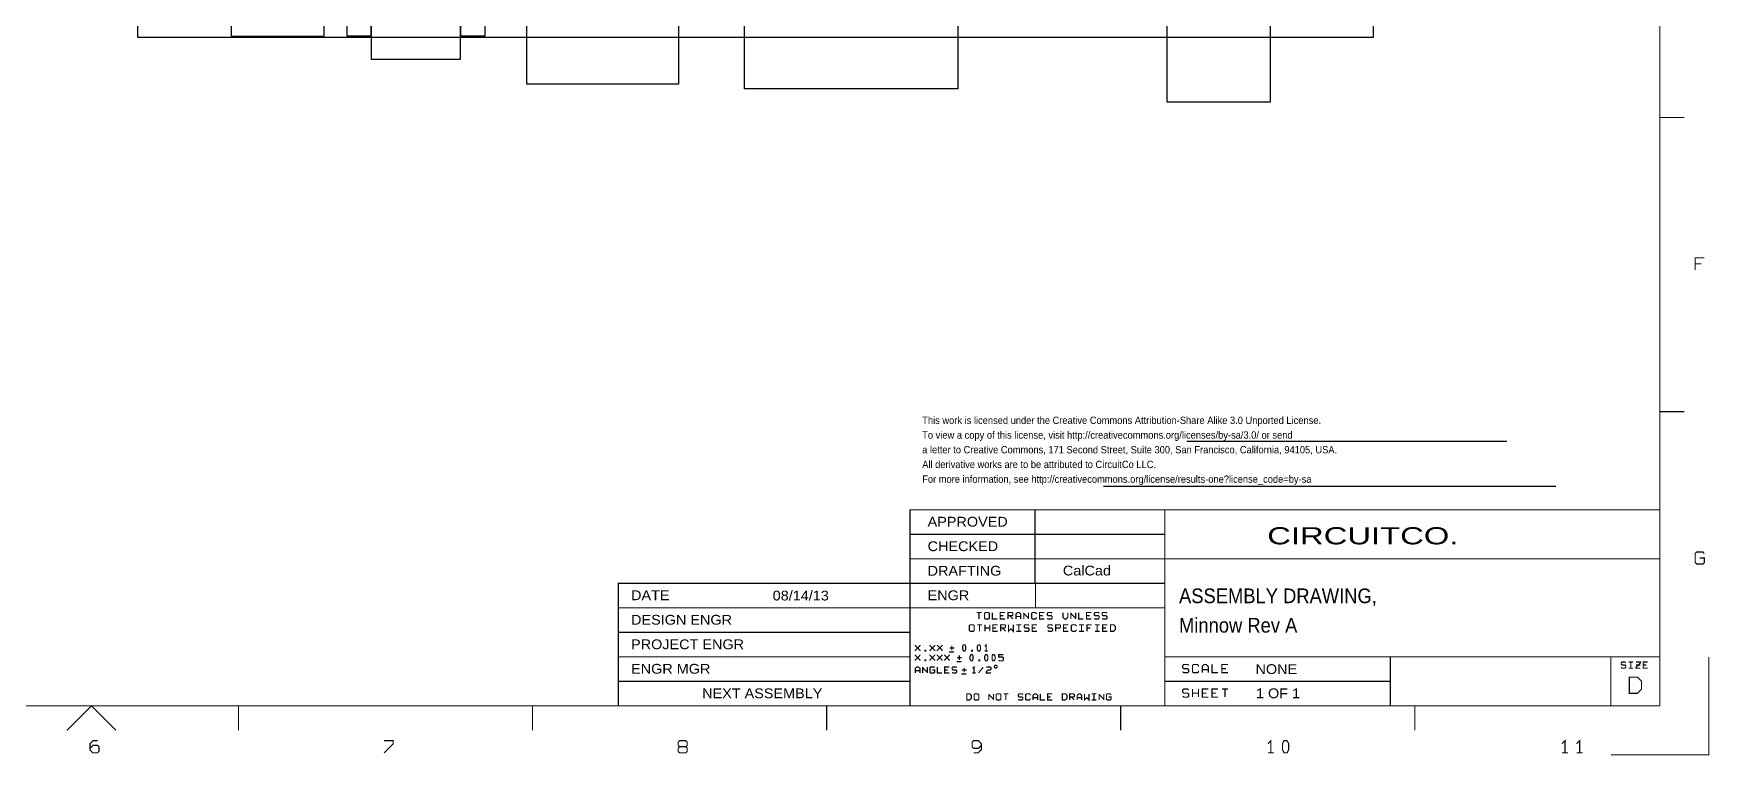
# Model space of a CAD drawing. Extents: x -13981 to 19531, y -9981 to 12034.
# Drawn here: x 2434 to 19531, y -9981 to -2618 of the extents above; entities that cross this region are included whole.
import ezdxf

# ---------------------------------------------------------------- set-up
doc = ezdxf.new("R2010")
doc.units = 0
doc.header["$MEASUREMENT"] = 0
doc.layers.get('0').update_dxf_attribs({"color": 1, "linetype": 'CONTINUOUS'})
doc.layers.add('1', color=3, linetype='CONTINUOUS')

# ---------------------------------------------------------------- blocks, each defined once
blk = doc.blocks.new('FIGURE_SQUARE')
blk.add_lwpolyline([(-0.5, -0.5), (-0.5, 0.5), (0.5, 0.5), (0.5, -0.5)], close=True)

msp = doc.modelspace()

# ---------------------------------------------------------------- linework, layer by layer
at = {"layer": '1', "const_width": 12}
for points in [[(19025, -9475), (19025, 11525)], [(19275, -3475), (19025, -3475)], [(19478, -4905), (19385, -4905), (19385, -5029)], [(19385, -4967), (19447, -4967)], [(19275, -6475), (19025, -6475)], [(12875, -7475), (13975, -7475), (13975, -7975), (12650, -7975), (12650, -7475), (12875, -7475), (11375, -7475), (11375, -9475)], [(19025, -7475), (13975, -7475)], [(11375, -7725), (12875, -7725), (13975, -7725)], [(11375, -7975), (12875, -7975)], [(12650, -8225), (12650, -7975)], [(13975, -9475), (13975, -7975), (19025, -7975)], [(19025, -8025), (19025, -7975)], [(19478, -7921), (19463, -7905), (19401, -7905), (19385, -7921), (19385, -8014), (19401, -8029), (19463, -8029), (19478, -8014), (19478, -7967), (19432, -7967)], [(13975, -8225), (11375, -8225), (8400, -8225), (8400, -9475)], [(12655.1, -8222.1), (12655.1, -8472.1)], [(13975, -8475), (11375, -8475), (8400, -8475)], [(12056, -8523), (12080, -8523), (12080, -8589)], [(12105, -8523), (12056, -8523)], [(12265, -8589), (12216, -8589), (12216, -8523)], [(12345, -8589), (12296, -8589), (12296, -8523), (12345, -8523)], [(12376, -8556), (12417, -8556), (12425, -8548), (12425, -8531), (12417, -8523), (12376, -8523), (12376, -8589)], [(12456, -8589), (12456, -8539), (12472, -8523), (12489, -8523), (12505, -8539), (12505, -8589)], [(12536, -8523), (12536, -8589)], [(12536, -8531), (12585, -8581)], [(12585, -8589), (12585, -8523)], [(12665, -8572), (12665, -8581), (12657, -8589), (12624, -8589), (12616, -8581), (12616, -8531), (12624, -8523), (12657, -8523), (12665, -8531), (12665, -8539)], [(12745, -8589), (12696, -8589), (12696, -8523), (12745, -8523)], [(12776, -8581), (12784, -8589), (12817, -8589), (12825, -8581), (12825, -8564), (12817, -8556), (12784, -8556), (12776, -8548), (12776, -8531), (12784, -8523), (12817, -8523), (12825, -8531)], [(12936, -8523), (12936, -8572), (12952, -8589), (12969, -8589), (12985, -8572), (12985, -8523)], [(13016, -8523), (13016, -8589)], [(13065, -8581), (13016, -8531)], [(13065, -8589), (13065, -8523)], [(13096, -8523), (13096, -8589), (13145, -8589)], [(13225, -8589), (13176, -8589), (13176, -8523), (13225, -8523)], [(13256, -8581), (13264, -8589), (13297, -8589), (13305, -8581), (13305, -8564), (13297, -8556), (13264, -8556), (13256, -8548), (13256, -8531), (13264, -8523), (13297, -8523), (13305, -8531)], [(13336, -8581), (13344, -8589), (13377, -8589), (13385, -8581), (13385, -8564), (13377, -8556), (13344, -8556), (13336, -8548), (13336, -8531), (13344, -8523), (13377, -8523), (13385, -8531)], [(8400, -8725), (11375, -8725)], [(12061, -8648), (12085, -8648), (12085, -8714)], [(12110, -8648), (12061, -8648)], [(12141, -8648), (12141, -8714)], [(12141, -8681), (12190, -8681)], [(12190, -8714), (12190, -8648)], [(12270, -8714), (12221, -8714), (12221, -8648), (12270, -8648)], [(12221, -8681), (12254, -8681)], [(12296, -8556), (12329, -8556)], [(12301, -8681), (12342, -8681), (12350, -8673), (12350, -8656), (12342, -8648), (12301, -8648), (12301, -8714)], [(12350, -8714), (12317, -8681)], [(12430, -8648), (12430, -8714), (12405, -8689), (12381, -8714), (12381, -8648)], [(12392, -8556), (12425, -8589)], [(12505, -8564), (12456, -8564)], [(12461, -8648), (12510, -8648)], [(12461, -8714), (12510, -8714)], [(12485, -8648), (12485, -8714)], [(12541, -8706), (12549, -8714), (12582, -8714), (12590, -8706), (12590, -8689), (12582, -8681), (12549, -8681), (12541, -8673), (12541, -8656), (12549, -8648), (12582, -8648), (12590, -8656)], [(12670, -8714), (12621, -8714), (12621, -8648), (12670, -8648)], [(12621, -8681), (12654, -8681)], [(12696, -8556), (12729, -8556)], [(12830, -8656), (12822, -8648), (12789, -8648), (12781, -8656), (12781, -8673), (12789, -8681), (12822, -8681), (12830, -8689), (12830, -8706), (12822, -8714), (12789, -8714), (12781, -8706)], [(12861, -8681), (12902, -8681), (12910, -8673), (12910, -8656), (12902, -8648), (12861, -8648), (12861, -8714)], [(12990, -8648), (12941, -8648), (12941, -8714), (12990, -8714)], [(12974, -8681), (12941, -8681)], [(13070, -8697), (13070, -8706), (13062, -8714), (13029, -8714), (13021, -8706), (13021, -8656), (13029, -8648), (13062, -8648), (13070, -8656), (13070, -8664)], [(13101, -8648), (13150, -8648)], [(13150, -8714), (13101, -8714)], [(13125, -8714), (13125, -8648)], [(13176, -8556), (13209, -8556)], [(13230, -8648), (13181, -8648), (13181, -8714)], [(13181, -8681), (13214, -8681)], [(13261, -8648), (13310, -8648)], [(13310, -8714), (13261, -8714)], [(13285, -8714), (13285, -8648)], [(13390, -8648), (13341, -8648), (13341, -8714), (13390, -8714)], [(13374, -8681), (13341, -8681)], [(11477, -8915), (11477, -8907), (11430, -8860), (11430, -8853)], [(11477, -8853), (11477, -8860), (11430, -8907), (11430, -8915)], [(11627, -8915), (11627, -8907), (11580, -8860), (11580, -8853)], [(11627, -8853), (11627, -8860), (11580, -8907), (11580, -8915)], [(11655, -8915), (11655, -8907), (11702, -8860), (11702, -8853)], [(11702, -8915), (11702, -8907), (11655, -8860), (11655, -8853)], [(11780, -8884), (11827, -8884)], [(11803, -8907), (11803, -8860)], [(12153, -8915), (12153, -8853), (12138, -8868)], [(8400, -8975), (11375, -8975)], [(11430, -8953), (11430, -8960), (11477, -9007), (11477, -9015)], [(11430, -9015), (11430, -9007), (11477, -8960)], [(11477, -8960), (11477, -8953)], [(11580, -9015), (11580, -9007), (11627, -8960), (11627, -8953)], [(11580, -8953), (11580, -8960), (11627, -9007), (11627, -9015)], [(11655, -8953), (11655, -8960), (11702, -9007), (11702, -9015)], [(11655, -9015), (11655, -9007), (11702, -8960), (11702, -8953)], [(11730, -9015), (11730, -9007), (11777, -8960), (11777, -8953)], [(11730, -8953), (11730, -8960), (11777, -9007), (11777, -9015)], [(11825, -8925), (11775, -8925)], [(11900, -9025), (11850, -9025)], [(11855, -8984), (11902, -8984)], [(11878, -9007), (11878, -8960)], [(12138, -8915), (12169, -8915)], [(12280, -9007), (12288, -9015), (12319, -9015), (12327, -9007), (12327, -8984), (12319, -8976), (12280, -8976), (12280, -8953), (12327, -8953)], [(13975, -8975), (16275, -8975)], [(14219, -9064), (14209, -9053), (14167, -9053), (14157, -9064), (14157, -9084), (14167, -9095), (14209, -9095), (14219, -9105), (14219, -9126), (14209, -9136), (14167, -9136), (14157, -9126)], [(14319, -9115), (14319, -9126), (14309, -9136), (14267, -9136), (14257, -9126), (14257, -9064), (14267, -9053), (14309, -9053), (14319, -9064), (14319, -9074)], [(14419, -9136), (14419, -9074), (14398, -9053), (14378, -9053), (14357, -9074), (14357, -9136)], [(14519, -9136), (14457, -9136), (14457, -9053)], [(14619, -9136), (14557, -9136), (14557, -9053), (14619, -9053)], [(16275, -9475), (16275, -8975), (18525, -8975)], [(19525, -8975), (19525, -9975), (18525, -9975)], [(19025, -8975), (18525, -8975), (18525, -9475)], [(18677, -9035), (18669, -9028), (18638, -9028), (18630, -9035), (18630, -9051), (18638, -9059), (18669, -9059), (18677, -9066), (18677, -9082), (18669, -9090), (18638, -9090), (18630, -9082)], [(18705, -9028), (18752, -9028)], [(18728, -9090), (18728, -9028)], [(18780, -9028), (18827, -9028), (18827, -9035), (18780, -9082), (18780, -9090), (18827, -9090)], [(18827, -9059), (18780, -9059)], [(18902, -9028), (18855, -9028), (18855, -9090), (18902, -9090)], [(18886, -9059), (18855, -9059)], [(11375, -9225), (8400, -9225)], [(11477, -9140), (11477, -9093), (11461, -9078), (11446, -9078), (11430, -9093), (11430, -9140)], [(11430, -9116), (11477, -9116)], [(11505, -9078), (11505, -9140)], [(11552, -9132), (11505, -9085)], [(11552, -9140), (11552, -9078)], [(11627, -9085), (11619, -9078), (11588, -9078), (11580, -9085), (11580, -9132), (11588, -9140), (11619, -9140), (11627, -9132), (11627, -9109), (11603, -9109)], [(11702, -9140), (11655, -9140), (11655, -9078)], [(11777, -9140), (11730, -9140), (11730, -9078), (11777, -9078)], [(11761, -9109), (11730, -9109)], [(11852, -9085), (11844, -9078), (11813, -9078), (11805, -9085), (11805, -9101), (11813, -9109), (11844, -9109), (11852, -9116), (11852, -9132), (11844, -9140), (11813, -9140), (11805, -9132)], [(11950, -9150), (11900, -9150)], [(11905, -9109), (11952, -9109)], [(11928, -9132), (11928, -9085)], [(12013, -9093), (12028, -9078), (12028, -9140)], [(12044, -9140), (12013, -9140)], [(12080, -9140), (12080, -9132), (12119, -9085), (12119, -9078)], [(12155, -9085), (12163, -9078), (12194, -9078), (12202, -9085), (12202, -9101), (12194, -9109), (12171, -9109), (12155, -9124), (12155, -9140), (12202, -9140)], [(16275, -9225), (13975, -9225)], [(14357, -9105), (14419, -9105)], [(14557, -9095), (14598, -9095)], [(18705, -9090), (18752, -9090)], [(12180, -9415), (12180, -9353)], [(12180, -9360), (12227, -9407)], [(12227, -9415), (12227, -9353)], [(12353, -9415), (12353, -9353), (12330, -9353), (12377, -9353)], [(12527, -9360), (12519, -9353), (12488, -9353), (12480, -9360), (12480, -9376), (12488, -9384), (12519, -9384), (12527, -9391), (12527, -9407), (12519, -9415), (12488, -9415), (12480, -9407)], [(12602, -9399), (12602, -9407), (12594, -9415), (12563, -9415), (12555, -9407), (12555, -9360), (12563, -9353), (12594, -9353), (12602, -9360), (12602, -9368)], [(12677, -9415), (12677, -9368), (12661, -9353), (12646, -9353), (12630, -9368), (12630, -9415)], [(12630, -9391), (12677, -9391)], [(12752, -9415), (12705, -9415), (12705, -9353)], [(12827, -9353), (12780, -9353), (12780, -9415), (12827, -9415)], [(12780, -9384), (12811, -9384)], [(13005, -9415), (13005, -9353), (13044, -9353), (13052, -9360), (13052, -9376), (13044, -9384), (13005, -9384)], [(13021, -9384), (13052, -9415)], [(13080, -9415), (13080, -9368), (13096, -9353), (13111, -9353), (13127, -9368), (13127, -9415)], [(13127, -9391), (13080, -9391)], [(13155, -9353), (13155, -9415), (13178, -9391), (13202, -9415), (13202, -9353)], [(13230, -9353), (13277, -9353)], [(13253, -9353), (13253, -9415)], [(13305, -9415), (13305, -9353)], [(13305, -9360), (13352, -9407)], [(13352, -9415), (13352, -9353)], [(13427, -9360), (13419, -9353), (13388, -9353), (13380, -9360), (13380, -9407), (13388, -9415), (13419, -9415), (13427, -9407), (13427, -9384), (13403, -9384)], [(14219, -9314), (14209, -9303), (14167, -9303), (14157, -9314), (14157, -9334), (14167, -9345), (14209, -9345), (14219, -9355), (14219, -9376), (14209, -9386), (14167, -9386), (14157, -9376)], [(14257, -9386), (14257, -9303)], [(14257, -9345), (14319, -9345)], [(14319, -9386), (14319, -9303)], [(14419, -9303), (14357, -9303), (14357, -9386), (14419, -9386)], [(14357, -9345), (14398, -9345)], [(14519, -9386), (14457, -9386), (14457, -9303), (14519, -9303)], [(14457, -9345), (14498, -9345)], [(14557, -9303), (14588, -9303), (14588, -9386)], [(14619, -9303), (14557, -9303)], [(19025, -9475), (-13475, -9475)], [(2775, -9725), (3025, -9475), (3275, -9725)], [(4525, -9475), (4525, -9725)], [(7525, -9725), (7525, -9475)], [(10525, -9475), (10525, -9725)], [(13230, -9415), (13277, -9415)], [(13525, -9475), (13525, -9725)], [(13975, -9475), (14025, -9475)], [(16525, -9725), (16525, -9475)], [(3088, -9830), (3041, -9830), (3010, -9861), (3010, -9923), (3041, -9954), (3088, -9954), (3103, -9939), (3103, -9892), (3088, -9877), (3041, -9877), (3010, -9908)], [(6010, -9954), (6103, -9861), (6103, -9830), (6010, -9830)], [(9026, -9892), (9010, -9877), (9010, -9846), (9026, -9830), (9088, -9830), (9103, -9846), (9103, -9877), (9088, -9892), (9103, -9908), (9103, -9939), (9088, -9954), (9026, -9954), (9010, -9939), (9010, -9908), (9026, -9892), (9088, -9892)], [(12103, -9877), (12072, -9908), (12026, -9908), (12010, -9892), (12010, -9846), (12026, -9830), (12072, -9830), (12103, -9861), (12103, -9877), (12103, -9923), (12072, -9954), (12026, -9954)], [(15057, -9954), (15057, -9830), (15026, -9861)], [(18026, -9861), (18057, -9830), (18057, -9954)], [(18207, -9954), (18207, -9830), (18176, -9861)], [(15088, -9954), (15026, -9954)], [(18026, -9954), (18088, -9954)], [(18176, -9954), (18238, -9954)]]:
    msp.add_lwpolyline(points, dxfattribs=at)
at = {"layer": '1'}
for points in [[(16100, -2658.0002), (3500, -2658.0002), (3500, 9941.9998), (16100, 9941.9998)], [(9687.5, -3183.0002), (9687.5, -633.0002), (11862.5, -633.0002), (11862.5, -3183.0002)], [(7466, -1131.0002), (9013.4, -1131.0002), (9013.4, -3135.6002), (7466, -3135.6002)], [(15050, -3318.0002), (14000, -3318.0002), (14000, -1608.0002), (15050, -1608.0002)], [(6789.71, -2879.4602), (6789.71, -1816.4702), (5880.29, -1816.4702), (5880.29, -2879.4602)], [(5399.81, -2643.6002), (5399.81, -1979.8202), (4450.19, -1979.8202), (4450.19, -2643.6002)]]:
    msp.add_lwpolyline(points, close=True, dxfattribs=at)
for points in [[(14200, -6775), (17465, -6775)], [(13350, -7235), (17965, -7235)]]:
    msp.add_lwpolyline(points, dxfattribs=at)
at = {"layer": '1', "const_width": 12}
for points in [[(12136, -8581), (12144, -8589), (12177, -8589), (12185, -8581), (12185, -8531), (12177, -8523), (12144, -8523), (12136, -8531)], [(11981, -8706), (11989, -8714), (12022, -8714), (12030, -8706), (12030, -8656), (12022, -8648), (11989, -8648), (11981, -8656)], [(13421, -8714), (13454, -8714), (13470, -8697), (13470, -8664), (13454, -8648), (13421, -8648)], [(11921, -8915), (11913, -8899), (11913, -8868), (11921, -8853), (11936, -8853), (11944, -8868), (11944, -8899), (11936, -8915)], [(12071, -8915), (12063, -8899), (12063, -8868), (12071, -8853), (12086, -8853), (12094, -8868), (12094, -8899), (12086, -8915)], [(11528, -8915), (11536, -8915), (11536, -8907), (11528, -8907)], [(11528, -9015), (11536, -9015), (11536, -9007), (11528, -9007)], [(11996, -9015), (11988, -8999), (11988, -8968), (11996, -8953), (12011, -8953), (12019, -8968), (12019, -8999), (12011, -9015)], [(12003, -8915), (12011, -8915), (12011, -8907), (12003, -8907)], [(12078, -9015), (12086, -9015), (12086, -9007), (12078, -9007)], [(12146, -9015), (12138, -8999), (12138, -8968), (12146, -8953), (12161, -8953), (12169, -8968), (12169, -8999), (12161, -9015)], [(12221, -9015), (12213, -8999), (12213, -8968), (12221, -8953), (12236, -8953), (12244, -8968), (12244, -8999), (12236, -9015)], [(12265, -9075), (12263, -9067), (12258, -9062), (12250, -9060), (12243, -9062), (12237, -9067), (12235, -9075), (12237, -9082), (12243, -9088), (12250, -9090), (12258, -9088), (12263, -9082)], [(18714, -9347), (18796, -9347), (18838, -9306), (18838, -9223), (18796, -9182), (18714, -9182)], [(11955, -9415), (11986, -9415), (12002, -9399), (12002, -9368), (11986, -9353), (11955, -9353)], [(12030, -9407), (12038, -9415), (12069, -9415), (12077, -9407), (12077, -9360), (12069, -9353), (12038, -9353), (12030, -9360)], [(12255, -9407), (12263, -9415), (12294, -9415), (12302, -9407), (12302, -9360), (12294, -9353), (12263, -9353), (12255, -9360)], [(12930, -9415), (12961, -9415), (12977, -9399), (12977, -9368), (12961, -9353), (12930, -9353)], [(15191, -9954), (15176, -9923), (15176, -9861), (15191, -9830), (15222, -9830), (15238, -9861), (15238, -9923), (15222, -9954)]]:
    msp.add_lwpolyline(points, close=True, dxfattribs=at)

# ---------------------------------------------------------------- block references
at = {"layer": '1', "xscale": 242.13, "yscale": 472.44}
for p in [(5754.38, -2407.0202), (6915.62, -2407.0202)]:
    msp.add_blockref('FIGURE_SQUARE', p, dxfattribs=at)

# ---------------------------------------------------------------- texts
at = {"layer": '1'}
for s, height, width, p in [('This work is licensed under the Creative Commons Attribution-Share Alike 3.0 Unported License.', 75, 0.946667, (11500, -6600)), ('To view a copy of this license, visit http://creativecommons.org/licenses/by-sa/3.0/ or send', 75, 0.946667, (11500, -6750)), ('a letter to Creative Commons, 171 Second Street, Suite 300, San Francisco, California, 94105, USA.', 75, 0.946667, (11500, -6900)), ('All derivative works are to be attributed to CircuitCo LLC.', 75, 0.946667, (11500, -7050)), ('For more information, see http://creativecommons.org/license/results-one?license_code=by-sa', 75, 0.946667, (11500, -7200)), ('APPROVED', 100, 1.1, (11555.1, -7647.1)), ('CIRCUITCO.', 175, 1.428571, (15019.9, -7827.9)), ('CHECKED', 100, 1.1, (11555.1, -7897.1)), ('DRAFTING', 100, 1.1, (11555.1, -8147.1)), ('CalCad', 100, 1.1, (12935, -8145)), ('DATE', 100, 1.1, (8530.1, -8397.1)), ('08/14/13', 100, 1.1, (9975, -8400)), ('ENGR', 100, 1.1, (11555.1, -8397.1)), ('ASSEMBLY DRAWING,', 150, 0.933333, (14119.9, -8427.9)), ('DESIGN ENGR', 100, 1.1, (8530.1, -8647.1)), ('Minnow Rev A', 150, 0.933333, (14119.9, -8727.9)), ('PROJECT ENGR', 100, 1.1, (8530.1, -8897.1)), ('ENGR MGR', 100, 1.1, (8530.1, -9147.1)), ('NONE', 100, 1.1, (14900, -9150)), ('NEXT ASSEMBLY', 100, 1.1, (9255.1, -9397.1)), ('1 OF 1', 100, 1.1, (14905.1, -9397.1))]:
    msp.add_text(s, height=height, dxfattribs=dict(at, width=width)).set_placement(p)

doc.saveas('drawing.dxf')
